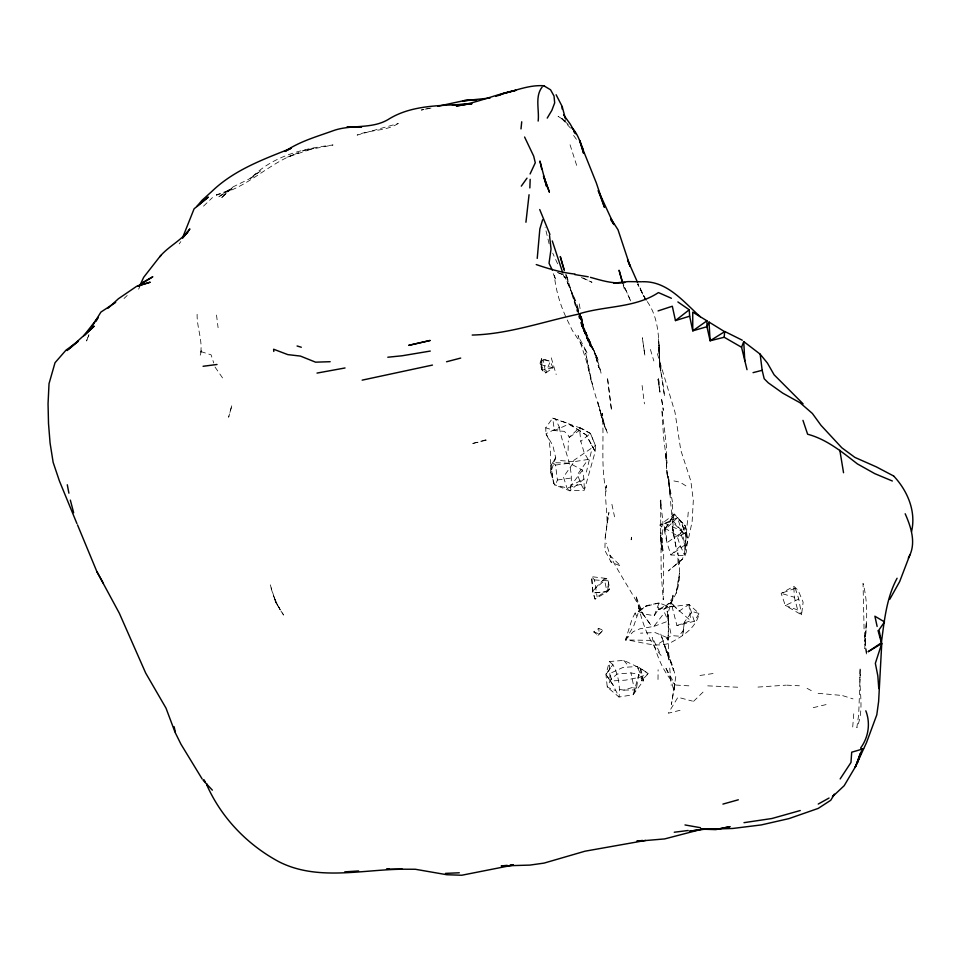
<?xml version="1.0" encoding="UTF-8"?>
<svg xmlns="http://www.w3.org/2000/svg" width="961" height="961" viewBox="0 0 961 961"><rect width="100%" height="100%" fill="white"/><g stroke="black" fill="none" stroke-linecap="round" stroke-linejoin="round"><path stroke-width="0.72" stroke-dasharray="4.8 3.6" d="M550.653 472.632L550.473 452.799L549.175 440.102L545.932 433.771L545.74 427.801L552.671 418.107L568.696 423.597L586.078 434.852L595.255 451.502L584.336 490.23L569.765 490.783L554.605 484.837L550.653 472.632L555.29 458.841M658.009 679.511L658.105 669.745M860.167 674.442L860.227 667.499C858.053 687.439 865.116 708.846 856.852 727.693L858.702 714.431L860.167 674.442L860.083 680.46M685.229 545.367C687.271 533.727 683.019 521.991 674.358 514.135L659.943 525.066L664.327 530.268L667.006 542.713L670.898 554.929L685.121 555.698L686.262 552.107L687.632 538.929L685.625 526.364L680.196 520.43L687.632 538.929L685.421 532.406M568.107 450.493L568.299 440.967M591.64 445.243L595.255 451.502L595.412 445.472L590.438 433.459L582.102 428.63L579.411 427.693L569.236 437.351L567.747 434.384L564.179 431.345L554.389 430.588L545.74 427.801M567.278 319.989L572.384 330.548L587.531 353.624L578.017 335.521L586.066 359.907L592.42 384.604L585.693 353.047L590.39 378.045L603.088 421.435L600.925 414.9L607.556 433.543L603.088 421.435L597.958 402.515L604.733 427.14L602.163 413.182C604.529 439.321 600.361 465.592 606.175 491.527L606.343 485.497C604.193 498.435 607.64 511.252 606.956 524.177L608.914 512.489L605.226 537.427L604.865 550.425L611.172 562.197L620.818 566.029L610.007 555.482L606.307 543.229M688.256 512.141L685.025 548.983M853.752 713.819L852.563 728.906M684.352 622.199L682.682 635.557L684.352 622.199L692.112 611.508L699.14 613.478C695.992 628.338 682.286 636.326 669.997 643.017C655.078 648.291 640.422 641.191 625.467 639.93L632.146 618.848L635.089 613.142L646.861 605.55L659.102 602.919L667.799 606.307L674.262 606.439L688.941 604.421L699.14 613.478L694.286 621.299L676.916 625.539L671.066 602.559L658.261 609.586L654.225 615.725L645.96 614.271L638.621 611.652L635.089 613.142L636.638 616.049M559.362 427.177C562.617 448.319 575.831 469.016 569.765 490.783L566.942 487.924L563.458 477.004L574.173 461.664L588.156 459.43L577.465 474.518L581.069 484.308L584.336 490.23L583.94 479.022L582.534 470.121L569.501 463.202L552.695 462.613L550.881 465.617L553.632 483.731L555.854 483.996L557.416 480.007L555.554 465.052L552.695 462.613L555.722 457.844L552.815 445.448L545.932 433.771L559.362 427.177L555.566 419.2M610.067 680.64L605.959 674.466L612.878 664.616C618.259 674.334 620.313 686.01 619.028 697.037L633.131 694.743L643.63 680.484L640.579 668.327L623.797 660.387L609.382 661.528L605.959 674.466L607.256 687.151L619.028 697.037L613.178 685.229L605.959 674.466L612.878 664.616L609.382 661.528L610.067 680.64L613.178 685.229M676.916 625.539L690.731 620.746L674.262 606.439L658.261 609.586L659.102 602.919L645.348 606.475L638.621 611.652L633.924 625.455L625.467 639.93L652.495 640.41M605.226 537.427L607.905 517.078M541.752 358.405C540.575 363.426 539.866 370.55 545.716 373.012L552.971 367.823L550.257 361.396L541.752 358.405L540.01 363.282L541.968 369.841L541.752 358.405L543.241 359.654L550.257 361.396L545.716 373.012L540.01 363.282L543.241 359.654L545.716 373.012M591.255 451.766L586.39 472.067M201.594 350.585L200.104 355.546C203.72 341.563 196.176 326.98 197.209 312.601M673.973 515.564L674.358 514.135L685.625 526.364L684.172 533.559L677.493 537.367L680.292 546.04L685.121 555.698L684.989 545.271L681.842 531.097L677.445 517.679L664.82 523.252L664.327 530.268L677.445 517.679L685.625 526.364L677.493 537.367L676.051 535.049L659.943 525.066L673.012 520.862L673.937 514.507L664.327 530.268L674.358 514.135M682.49 559.134L668.327 570.894L682.49 559.134L689.109 535.89L692.148 521.475L693.313 500.477L690.851 481.065L680.76 450.132L675.018 412.389L656.603 351.113M654.225 615.725L659.102 602.919M138.612 289.177L139.898 286.474M680.64 533.283L681.842 531.097L664.82 523.252L667.006 542.713L680.64 533.283L684.989 545.271M633.131 694.743L636.53 687.788L638.765 674.442L630.981 672.892L617.106 674.045L610.619 679.607L607.256 687.151L615.412 690.503M555.722 457.844L550.881 465.617L553.632 483.731M680.172 560.347L678.094 565.621L677.805 552.743C681.169 573.525 681.649 595.34 663.522 609.863L673.961 595.952L668.976 609.779L667.823 616.926L668.015 613.058L668.46 621.983L667.174 611.04L668.724 623.677L667.847 641.672L667.955 637.684L669.132 660.171L666.369 650.897M179.19 243.914L180.836 241.607M582.534 470.121L570.99 485.533L583.94 479.022L569.765 490.783M625.467 639.93L633.311 631.569L639.942 628.794L653.948 626.368L664.507 612.553L668.243 621.094L671.355 635.605L655.931 645.408M609.682 588.937L607.712 591.447L595.075 599.099L592.745 592.372L591.628 576.672L606.835 578.498L608.157 580.804L609.682 588.937L597.129 596.901L595.075 599.099L592.805 590.751L591.628 576.672L594.499 579.939L597.129 596.901M683.788 629.851L678.838 636.146L671.355 635.605M598.006 635.353L603.027 630.2L598.727 628.41L593.754 631.906L598.006 635.353L603.027 630.2M640.579 668.327L641.419 680.844L648.279 673.625L640.579 668.327L637.996 668.58L637.527 666.502L623.052 667.402L609.983 673.469L611.773 680.953L625.611 680.136L639.666 677.229L648.279 673.625L637.527 666.502M604.277 578.798L592.805 590.751L606.835 578.498L604.277 578.798L607.016 591.832L593.153 592.949L607.712 591.447L608.421 582.57L607.712 591.447L607.016 591.832M693.578 701.326L704.209 690.959M203.528 206.134L212.489 197.57M124.017 298.499L127.212 295.459M680.292 546.04L670.898 554.929L684.04 545.584L685.097 545.848M588.156 459.43L584.216 452.871L580.792 441.315L590.438 433.459L595.412 445.472L573.609 460.511M638.621 611.652L646.861 605.55L645.348 606.475M218.796 196.789L233.415 186.686L248.743 179.202L261.104 170.565L250.148 178.878C271.999 156.199 302.811 148.45 333.035 144.979L302.571 150.913L313.923 148.27L286.943 157.304L298.619 152.775C268.66 162.589 247.686 188.272 216.381 194.903L218.796 196.789L231.481 189.353L216.381 194.903M694.286 621.299L688.941 604.421L679.103 611.148L671.066 602.559L674.262 606.439M569.236 437.351L582.102 428.63L552.671 418.107L554.389 430.588L568.804 424.149L586.078 434.852L595.255 451.502M798.783 599.051L785.329 605.502L781.149 593.345L793.798 586.294L798.123 590.222L803.132 602.235L801.546 614.788L785.329 605.502L797.666 609.971L801.546 614.788L798.783 599.051L795.276 588.336L793.798 586.294L794.351 597.249L797.666 609.971M653.948 626.368L668.243 621.094L668.279 638.08L655.078 632.554L640.531 633.155M795.276 588.336L781.149 593.345L794.351 597.249M658.261 609.586L667.799 606.307M619.629 689.481L623.857 690.106L634.14 686.947L636.53 687.788L634.452 689.89L633.383 694.286L638.765 674.442L643.63 680.484L641.419 680.844M581.069 484.308L566.942 487.924L554.605 484.837M680.028 710.299L668.279 713.242L677.913 697.278L692.413 701.086M813.234 707.668L827.049 704.353M423.993 109.434L421.266 110.047L431.021 108.076M425.351 109.122L429.447 108.197M699.992 675.463L713.53 673.469M557.416 480.007L571.591 477.977M555.554 465.052L569.501 463.202M758.001 687.079L785.69 685.181M623.857 690.106L634.452 689.89L630.981 672.892M737.712 687.223L707.512 685.842M786.675 685.157L799.384 685.782M675.703 685.049L689.361 685.866M839.662 695.247L817.799 693.301M594.499 579.939L608.157 580.804M560.527 460.595L574.173 461.664M673.901 480.932L679.98 482.146L687.067 486.578M557.332 272.48L565.5 275.314M842.713 695.656L853.032 698.899M200.801 351.546L211.096 354.849L213.726 362.982M593.754 631.906L599.232 633.9L598.727 628.41M581.357 277.525L592 282.306L581.573 277.236M558.653 272.924L562.485 274.63M590.438 433.459L579.411 427.693L580.792 441.315M807.084 688.34L812.562 691.367M565.356 120.966L558.065 116.341L565.416 120.966M568.287 124.522L561.813 118.647L570.75 128.354M623.797 660.387L627.725 665.132M573.597 135.429L577.729 141.135M215.036 367.054L222.976 378.526M643.726 295.748L646.549 300.409M647.246 301.574C661.697 322.079 657.961 347.726 660.423 371.198L659.402 361.504L664.471 396.316C663.126 378.994 658.009 362.177 658.982 344.675L659.606 364.411L658.982 344.675M646.152 300.361L637.551 283.939L644.963 298.607L638.152 283.675M580.408 315.869L584.54 332.47L580.036 314.463L586.739 338.068L590.547 346.825L581.381 325.202L589.429 343.582L586.474 337.191L594.595 352.279L601.069 373.312C597.31 352.807 583.495 336.134 578.594 316.013M557.644 263.867L552.707 253.127M637.996 668.58L643.63 680.484M584.24 330.68L592.625 348.999M565.657 316.445C559.734 303.424 555.77 289.453 554.293 275.218L555.854 280.204L552.191 271.074M562.762 273.657L564.383 277.513L562.99 273.465M566.293 275.579L568.311 280.948L565.837 273.993L577.285 312.097M566.317 275.314L580.468 319.364L572.876 294.895L574.906 300.529L564.864 276.504L575.903 301.261L579.171 311.64M570.053 144.775L576.84 165.941M579.111 313.346L582.45 324.085L579.135 313.454M551.266 357.84L556.191 374.526M650.417 349.468L653.852 360.964M579.423 315.46L583.747 331.689M549.091 243.734L545.127 227.216M581.525 320.097L584.54 332.47M611.905 504.333L614.547 516.778M659.859 363.45L661.24 370.117L659.402 357.528M669.132 660.171L667.571 651.606L673.541 670.37L660.724 633.924L666.73 652.687L664.604 646.14L672.159 664.616L675.775 676.88L671.427 704.473L674.826 683.992L674.021 691.067L670.646 678.754L665.228 666.814L675.09 684.857C662.742 671.559 656.255 654.741 652.195 637.335L661.204 655.546C646.272 638.921 640.711 616.758 635.738 595.568L642.957 614.091L651.138 625.527L638.729 607.941L642.957 614.091C633.287 593.718 620.229 575.579 610.007 555.482L611.172 562.197M581.417 316.421L583.579 325.827L580.168 314.187L582.594 323.136L581.405 316.253M579.255 303.88L580.444 310.751M642.092 385.493L644.435 403.872M216.513 315.064L218.087 327.701M688.941 604.421L690.731 620.746M669.745 668.135L671.162 685.325M658.525 338.752L659.198 352.867M661.192 573.333L663.246 599.748L663.703 553.944L660.399 534.688L662.237 547.061L660.844 532.514L661.192 573.333M864.876 635.702L864.84 648.639L866.39 621.563L865.068 641.672C866.87 622.296 868.227 602.403 863.038 583.387L864.095 629.839L866.474 655.27L864.876 635.702M660.712 519.853L660.639 539.722L662.177 552.371L662.91 520.598L660.255 501.065L661.18 506.831L660.796 499.984L660.712 519.853M631.449 537.223L631.185 539.818L631.449 537.223M231.757 405.782L228.622 417.218L231.757 405.782M678.31 580.36L676.184 593.682L679.463 573.212L678.31 580.36M671.367 602.415L670.934 604.301L673.048 595.183L671.367 602.415M87.835 337.599L86.562 340.963L88.941 334.788L87.835 337.599M225.09 194.326L220.61 198.675L233.415 186.686L225.09 194.326M398.142 123.537C385.613 131.549 370.429 129.351 357.132 135.093L398.142 123.537M485.293 439.994L471.25 443.862L487.888 439.814L485.293 439.994M552.971 367.823L542.172 370.081L540.815 364.712L552.971 367.823M684.172 533.559L673.445 522.952L673.012 520.862L684.172 533.559M283.567 614.956C277.068 605.898 272.828 595.412 270.209 584.612L275.735 602.439L279.999 609.43L273.801 596.889L275.735 602.439L283.567 614.956M598.15 359.991L584.624 329.683L580.384 317.526L587.303 336.122L592.541 348.086L584.624 329.683L598.15 359.991M630.644 300.913L622.5 282.558L630.644 300.913M595.616 355.378L594.595 352.279L598.775 367.727L595.616 355.378M578.702 312.001L576.612 305.298L578.714 312.097M624.374 289.141L623.245 285.189L624.374 289.141M672.46 501.99L666.694 470.265L665.709 452.955L667.487 477.04L666.694 470.265L670.201 495.48L668.484 475.935L673.337 534.628L672.46 501.99M676.027 547.061L672.424 527.865L676.027 547.061M659.919 392.064L657.985 379.487L659.919 392.064M662.489 404.533L661.384 397.806L663.354 410.371L662.489 404.533M664.844 432.402L661.853 409.53L663.558 437.123L666.922 463.298L666.321 445.472L664.844 432.402M611.388 409.29L607.388 377.229L611.388 409.29M659.823 391.547L658.453 377.529L659.823 391.547M644.146 350.164L642.356 337.767L644.999 356.183L644.146 350.164"/><path stroke-width="1.44" d="M724.222 337.263L724.618 331.677L709.038 322.079L706.936 326.716L692.761 330.836L692.737 312.145L706.96 320.818L706.936 326.716L710.107 340.771L724.222 337.263L741.556 347.269L747.021 369.685M529.847 187.924L530.172 179.335M562.113 108.989L562.197 106.575L556.119 94.755M881.525 641.588C884.408 620.097 886.583 597.658 897.093 578.246M537.235 258.413L539.842 228.982L542.617 219.745M521.727 121.795L520.994 128.918M525.931 222.243L529.055 194.747M911.557 531.529C916.289 511.3 907.496 490.807 893.802 476.139M860.227 753.376L856.071 765.641L844.166 785.726L832.442 796.717L834.46 794.158L830.748 800.261L818.243 808.393L788.945 818.616L761.232 824.934L732.75 828.466L703.56 829.355L689.385 831.337L697.65 829.811M859.735 755.802L857.2 763.19L861.789 750.709M139.898 285.477L143.621 277.393L158.949 257.74M182.698 237.439L194.098 208.801L208.273 197.077L196.801 206.519L201.918 200.429L211.997 191.287C234.04 170.013 263.338 159.334 291.243 148.234L284.961 151.466C299.604 141.399 316.77 136.654 333.275 130.684C351.041 124.245 371.102 129.483 387.968 119.632C412.858 103.8 443.453 106.046 471.647 103.752L468.908 104.208M909.815 555.074L899.664 581.597L889.754 599.304M741.556 347.269L743.742 341.575L760.163 354.165L767.431 363.09L774.11 374.79L803.096 403.848M861.188 752.115L855.086 767.443L866.546 742.541L876.804 714.792L878.618 701.53L881.754 643.522L879.003 629.875L884.516 621.935L874.906 616.217L877.129 626.464M908.313 558.041C916.686 544.034 911.256 527.517 905.178 513.763M96.148 321.166L98.118 317.442L83.751 335.797M92.268 326.091L100.917 312.073L115.656 302.427M547.229 118.095L551.878 110.311L554.677 102.875L554.029 96.064L550.557 89.781L543.818 85.757C529.151 84.736 515.673 90.706 501.714 93.986L515.841 90.334C495.636 94.262 476.74 103.127 456.355 105.95L466.109 104.593M530.088 173.953L535.289 162.781L533.691 156.138L524.598 137.027M840.154 778.927L850.978 762.481L851.698 752.199L863.555 748.751L861.5 749.015L860.684 747.934C868.528 737.207 870.63 723.225 865.825 710.804M186.59 233.535L189.87 228.922L184.512 235.721M521.294 186.134L527 178.157M182.602 238.196L187.803 231.649C179.527 241.439 167.67 247.121 159.466 257.019L161.364 255.121M542.16 87.067C534.664 96.472 539.469 109.998 538.16 121.062M139.225 286.282L142.769 282.414L152.811 276.78L138.12 285.897L150.192 282.21L136.594 286.342L118.419 298.739L108.1 308.169M84.46 335.401L94.154 326.175L67.198 350.549M69.408 348.699L78.237 341.251L65.961 350.188L55.029 362.717L49.023 383.679L48.05 403.716L48.506 423.489L50.08 443.057L53.143 462.361L59.45 481.065L76.916 523.577M658.081 310.908L672.316 306.235L675.451 320.59L689.241 309.778L677.877 301.946M706.96 320.818L692.761 330.836L689.65 316.181L689.241 309.778M724.618 331.677L710.107 340.771L709.038 322.079M818.243 804.057L829.043 798.038M498.543 95.487L502.519 93.902L495.66 96.388M800.249 810.531L771.923 818.508L743.994 822.664M675.451 320.59L689.65 316.181M738.324 799.792L722.924 804.105M446.565 361.756L460.691 358.069M753.052 372.652L762.157 370.297L760.163 354.165M437.687 106.299L464.403 100.557L476.86 99.728L462.89 100.797L490.098 98.034M432.462 365.072L362.153 380.148M645.648 840.431L584.997 851.206L544.082 863.098L529.907 865.092L501.246 865.945L507.192 865.344M345.047 367.967L317.01 373.084M702.984 828.923L664.664 838.917L636.675 841.307L642.465 840.419M700.413 829.295L703.164 828.79M513.414 865.032L461.736 875.243L446.877 874.738L415.296 869.261L386.502 869.152L389.397 869.152M430.276 351.065L402.118 355.774L387.8 357.228M203.083 366.285L217.018 364.483M674.25 832.238L688.184 830.484M613.731 283.159L628.013 281.597L641.696 281.789M510.171 865.032L513.15 864.732M471.827 103.788L452.391 105.217M344.747 871.867L358.597 870.954M445.472 873.393L459.286 872.78M624.758 282.546C613.034 284.096 601.598 280.468 590.45 277.345M575.05 274.077C562.077 272.732 548.863 268.9 536.262 264.563M330.152 361.708L315.556 362.165L300.397 356.075L287.819 354.621L273.609 349.227L273.801 351.45M402.407 869.224C361.432 869.621 316.986 881.333 278.594 861.573C247.169 844.551 221.27 817.667 206.771 784.873M472.199 335.053C508.141 334.188 542.557 321.827 577.465 314.367C604.025 305.562 634.524 308.457 658.453 292.576L671.403 298.282M642.717 281.753C667.33 280.972 683.643 301.946 700.317 316.758M574.702 274.546L588.228 276.78M685.001 824.946L700.473 827.709M297.069 345.984L301.31 347.245M892.349 481.005L874.75 473.629L857.38 463.887C842.088 452.054 826.712 439.273 807.624 434.228L802.964 420.365M724.81 331.509L742.276 340.206M893.622 475.983L876.444 466.926L854.906 457.412L841.812 447.778L820.994 425.327L812.393 413.482L800.177 402.851L782.662 393.085L768.235 382.802L764.187 378.73L762.157 370.297M552.287 270.065L549.043 263.242L551.037 249.019L549.512 235.445M543.818 85.757L544.635 86.394M571.519 127.453C578.522 134.24 581.045 144.366 583.651 153.436L579.639 140.438L583.279 149.856M203.131 780.296L212.357 790.134M573.717 131.585L575.711 133.747L570.221 124.041L563.626 114.9M610.703 219.733L613.899 224.55L598.235 190.566L604.493 207.348L596.349 182.974L581.861 146.841M610.631 218.231L618.019 229.799L630.14 266.365L627.581 259.914L637.491 282.27M202.218 779.071L180.944 744.174L175.082 732.318L166.001 708.125L145.688 673.06L119.332 613.238L96.881 571.639L77.529 524.934M203.852 779.599L205.246 781.93M206.639 784.26L207.035 784.921L206.855 784.068M103.392 583.375L96.881 571.639M539.722 209.534L549.932 234.448M552.287 240.947L562.521 272.107M543.506 176.055L546.653 186.554L539.926 161.004L541.74 169.292M564.347 270.497L560.275 256.563L563.783 268.852M622.476 282.39L619.076 270.245L622.5 282.558M878.042 630.524L881.405 642.765L868.095 651.738L881.754 643.522L875.351 663.33L877.825 675.811L878.786 688.569M562.197 106.575L565.452 118.912M70.333 500.092L73.649 512.706M174.097 726.684L175.37 732.162M67.294 484.764L68.904 493.161M843.542 472.728L839.83 450.241M743.742 341.575L744.775 360.819M430.047 340.494L408.821 345.335L430.047 340.494M729.831 826.676L715.777 829.619L702.071 829.187L718.191 829.043L729.831 826.676M361.636 126.744L347.017 127.248L361.636 126.744M549.368 192.056L543.578 176.139L549.368 192.056"/></g></svg>
